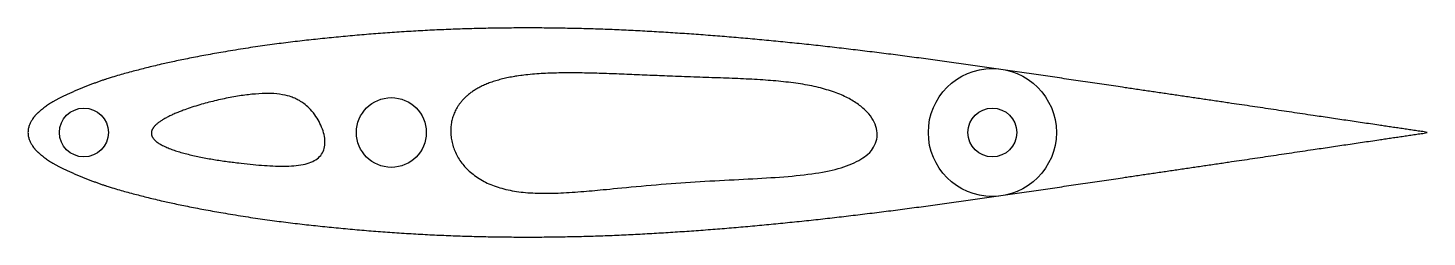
# Model space of a CAD drawing. Header units: millimetres. Extents: x 0 to 100, y -7 to 7.
import ezdxf

# ---------------------------------------------------------------- set-up
doc = ezdxf.new("R2010")
doc.units = ezdxf.units.MM

msp = doc.modelspace()

# ---------------------------------------------------------------- linework, layer by layer
for p, q in [((100.1, 0), (100, 0.03)), ((100, -0.03), (100.1, 0))]:
    msp.add_line(p, q)
for centre, radius in [((69, 0), 4.58), ((26, 0), 2.5), ((4, 0), 1.75), ((69, 0), 1.75)]:
    msp.add_circle(centre, radius)
for points, degree, knots in [([(100, 0.03), (96.88, 0.49), (92.5, 1.14), (86.88, 1.98), (80, 2.99), (75, 3.73), (70, 4.48), (65.01, 5.18), (60.01, 5.84), (55.01, 6.41), (50.01, 6.88), (45.01, 7.24), (40, 7.47), (35, 7.53), (29.98, 7.42), (25.03, 7.13), (19.96, 6.64), (15.64, 6.1), (10.22, 5.1), (7.83, 4.47), (5.31, 3.81), (2.85, 2.78), (1.5, 2.1), (0.7, 1.38), (0.52, 1.29), (-0.34, 0), (0.52, -1.29), (0.7, -1.38), (1.5, -2.1), (2.85, -2.78), (5.31, -3.81), (7.83, -4.47), (10.22, -5.1), (15.64, -6.1), (19.96, -6.64), (25.03, -7.13), (29.98, -7.42), (35, -7.53), (40, -7.47), (45.01, -7.24), (50.01, -6.88), (55.01, -6.41), (60.01, -5.84), (65.01, -5.18), (70, -4.48), (75, -3.73), (80, -2.99), (86.88, -1.98), (92.5, -1.14), (96.88, -0.49), (100, -0.03)], 4, [0, 0, 0, 0, 0, 0.057355, 0.080296, 0.103238, 0.126177, 0.149108, 0.172027, 0.194928, 0.217807, 0.240666, 0.263507, 0.286336, 0.309162, 0.331999, 0.354861, 0.377772, 0.399068, 0.418771, 0.436942, 0.45243, 0.465861, 0.476678, 0.486208, 0.495579, 0.504421, 0.513792, 0.523322, 0.534139, 0.54757, 0.563058, 0.581229, 0.600932, 0.622228, 0.645139, 0.668001, 0.690838, 0.713664, 0.736493, 0.759334, 0.782193, 0.805072, 0.827973, 0.850892, 0.873823, 0.896762, 0.919704, 0.942645, 1, 1, 1, 1, 1]), ([(31.27, 2.5), (32.73, 3.92), (37.23, 5.12), (48.28, 2.61), (61.21, 6.67), (64.38, -5.6), (45.09, -1.18), (33.14, -7.11), (29.48, -1.6), (30.01, 1.27), (31.27, 2.5)], 5, [0, 0, 0, 0, 0, 0, 0.215917, 0.355077, 0.532597, 0.692902, 0.813935, 1, 1, 1, 1, 1, 1]), ([(8.9, 0.23), (9.24, 0.89), (11.36, 2.03), (18.23, 3.54), (20.27, 2.96), (23.02, -3.08), (16.53, -2.32), (12.73, -2.02), (9.21, -1.11), (8.64, -0.29), (8.9, 0.23)], 5, [0, 0, 0, 0, 0, 0, 0.227523, 0.364622, 0.543771, 0.698813, 0.820709, 1, 1, 1, 1, 1, 1])]:
    msp.add_open_spline(points, degree=degree, knots=knots)

doc.saveas('drawing.dxf')
